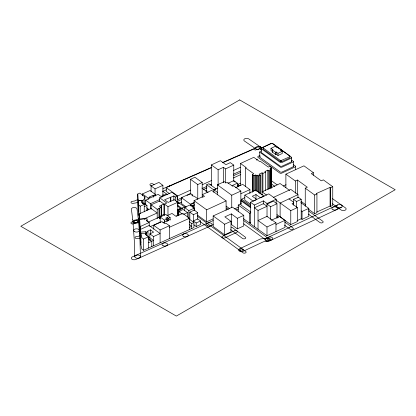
<?xml version="1.0" encoding="UTF-8"?>
<svg xmlns="http://www.w3.org/2000/svg" width="416" height="416" viewBox="0 0 416 416"><rect width="100%" height="100%" fill="white"/><g stroke="black" fill="none" stroke-linecap="round" stroke-linejoin="round"><path stroke-width="0.62" d="M188.942 218.91L193.95 222.57L193.95 227.536L143.51 250.312L141.799 248.934L140.842 244.728L140.447 241.389L140.473 229.408L149.074 225.467L160.108 233.542L153.53 236.548L149.848 233.86L153.608 232.133L150.462 229.824L147.638 231.119L147.966 231.681L147.966 236.621M140.447 241.389L140.473 229.408M134.779 256.62L134.321 240.776L132.964 221.66M140.447 256.667A2.834 1.638 0 0 0 136.23 255.216A2.834 1.638 0 0 0 136.157 258.05A2.834 1.638 0 0 0 140.447 256.667L139.984 240.661L138.627 221.515M291.585 159.999L293.332 161.398L293.28 166.769L281.788 172.162L280.587 172.198L259.844 157.264L259.704 151.856L261.248 150.857M259.683 157.024L260.083 156.328M271.263 188.068L271.331 167.263L269.594 166.509L268.32 167.092L260.177 161.205L259.548 161.496L253.791 157.336L240.5 163.478L240.5 185.073L238.207 186.129L237.177 185.39M252.47 191.984L252.47 174.84L252.543 174.372L253.791 173.8L245.643 167.913L246.256 167.632L240.5 163.478M260.026 193.783L260.125 174.907L259.111 174.179L262.08 172.817L262.902 173.415L262.902 191.833M270.837 188.157L270.936 169.915L269.927 169.187L270.722 168.823L270.722 187.876M272.386 143.525L291.496 157.264L291.606 157.95L281.918 162.547L280.535 162.63L261.227 148.606L261.654 147.956L271.274 143.556M291.673 157.726L291.673 161.429L291.366 161.912L281.918 166.249L280.535 166.332L261.357 152.558L261.357 148.169M293.363 161.606L293.051 162.074L281.788 167.227L280.587 167.263L259.683 152.09M293.197 164.476L295.277 165.979L295.511 166.488L295.131 166.951L281.497 173.264L280.14 173.306L257.847 157.3L257.842 156.51L259.927 155.459M142.974 203.804L142.974 200.621L144.877 197.974L144.82 196.794L139.771 193.092L137.748 194.012L137.748 204.188L138.736 215.556L138.736 205.067L138.211 200.424L141.861 200.34L142.074 202.81L144.248 204.428L144.248 211.832M140.92 244.728L140.842 233.438L146.24 233.568L145.668 234.629L148.585 236.772L148.585 248.061M142.735 203.762L143.452 202.836L146.968 205.462L146.968 210.548M263.281 148.21L262.922 148.668L263.136 149.152L280.587 161.746L281.897 161.595L289.65 158.064L290.02 157.56L289.843 157.097M146.063 233.797L146.063 232.56L147.966 231.681M276.167 199.217L267.02 203.502L263.39 200.881L254.41 205.031L250.448 202.264L268.741 193.872L276.167 199.217L276.167 203.663M337.615 204.906L289.739 227.308M338.905 208.551L341.255 207.418M338.905 208.551L269.542 240.906M272.449 151.512L271.014 150.488L271.014 148.33L275.205 146.359L277.181 147.758L277.774 147.477L281.029 149.802L281.029 150.883M211.344 185.437L211.344 164.934L220.402 160.711L225.945 164.668L230.308 162.635L233.756 165.1L233.756 181.116M211.344 164.934L218.124 169.775L223.376 167.326L225.586 168.906L225.586 182.998M225.586 168.906L233.756 165.1M281.029 149.802L280.441 150.077L282.225 151.346L282.225 153.509L278.002 155.48L276.162 154.164L275.616 154.424L272.376 152.11L272.376 149.952L272.927 149.692L271.014 148.33M272.376 152.11L272.927 151.856M272.376 149.952L275.616 152.261L276.162 152.006L278.002 153.317L282.225 151.346M227.921 183.331L233.756 180.617L237.375 183.191L237.375 186.982M166.925 215.795L171.99 213.424L176.051 216.372L182.848 213.403L189.431 218.306L189.431 229.596M297.986 197.746L297.986 194.594L288.954 198.952M289.734 227.308L265.985 238.358A2.834 1.638 0 0 0 266.334 241.041A2.834 1.638 0 0 0 270.556 239.902A2.834 1.638 0 0 0 267.202 238.025L260.338 239.013L239.678 248.721A2.834 1.638 0 0 0 239.268 251.025A2.834 1.638 0 0 0 243.251 251.259L263.37 241.805L268.32 241.233M134.675 220.782L139.469 218.577M136.916 222.399L139.339 221.281M260.026 175.365L258.008 175.885L257 175.157L256.178 175.531L255.492 175.022L254.223 175.604L252.47 174.84M262.902 173.415L265.699 172.115L265.699 190.533M244.806 195.146L255.741 190.086L264.144 196.134L260.504 197.813L255.97 194.553L252.309 196.238L256.849 199.503L253.219 201.183L244.806 195.146L244.806 200.08L250.588 204.23M250.838 212.098L240.947 204.979L240.947 200.72L241.618 200.408L250.468 206.778M283.202 186.046L286.042 184.73M273.333 197.444L290.774 189.389L297.986 194.594M276.973 203.757L273.39 201.172L267.02 204.121L270.598 206.7L276.973 203.757L276.973 218.379M280.124 216.913L280.124 202.972L290.768 210.652L297.388 207.589L297.388 221.536L290.768 224.593L276.962 214.635M271.175 220.314L279.599 216.424L284.981 220.308L284.981 227.406L266.994 235.711L250.448 223.86L250.448 202.264M275.98 222.83L267.02 216.367L258.029 220.506L266.994 226.98L275.98 222.83L275.98 231.561M301.194 210.881L302.037 211.489L308.792 208.364L308.792 216.263L302.037 219.388L301.194 218.78L301.194 199.342L298.397 197.324L293.504 199.311L293.504 205.14M138.076 199.456L134.425 201.032L132.366 201.334A1.794 1.035 0 0 0 131.05 202.587A1.794 1.035 0 0 0 133.219 203.346L136.084 202.873L138.336 201.984M217.402 194.839L217.402 184.834L224.318 181.652L226.049 182.905L227.271 182.348L232.679 186.264L233.641 185.822L240.854 191.048L240.854 204.142M233.324 178.006L240.817 174.543M271.263 167.742L270.02 168.319L270.722 168.823M270.837 170.373L268.819 170.893L267.81 170.165L264.872 171.522L265.699 172.115M237.177 183.508L238.207 184.246L240.5 183.191M217.402 184.834L231.748 195.234L240.854 191.048M241.618 200.408L241.618 199.176L244.832 197.694M238.248 211.858L238.248 205.026L241.16 203.684M234.593 208.889L238.576 207.054M238.248 205.026L249.652 213.257L250.791 212.732M258.029 210.418L267.02 206.279L263.39 203.658L254.41 207.808L258.029 210.418L258.029 229.237M243.433 218.702L249.652 223.189L250.791 222.664M293.504 199.311L296.53 201.495L301.194 199.342M293.701 202.972L292.042 203.736L297.388 207.589M313.388 175.25L313.388 172.671L303.956 165.833L285.886 174.143L295.318 180.981L297.398 180.024L307.33 187.221L305.25 188.178L314.678 195.016L316.93 193.981L316.93 212.675L314.678 213.71L308.313 209.092M330.075 187.382L330.543 187.72L332.748 186.706L332.748 205.4L330.543 206.414L330.075 206.076L330.075 187.382L316.316 193.534L316.93 193.981M275.98 224.463L284.981 220.308M297.112 220.662L301.194 218.78M190.507 194.178L190.507 179.301L194.938 177.268L202.202 182.541L202.202 197.418M206.669 184.766L208.926 183.732L216.148 188.963L213.892 190.003L206.669 184.766L206.669 192.015M186.42 207.142L181.433 203.518L181.433 197.657L190.507 193.492L192.291 194.787L192.291 195.957M203.549 189.446L207.012 187.855M233.74 175.594L240.807 172.359M205.78 191.069L206.934 190.538M213.892 192.421L213.892 189.816L217.885 187.98M194.074 210.184L194.074 200.663L202.613 196.742L203.034 197.054L204.526 196.347L202.244 194.693L211.63 190.382L226.101 200.886L226.101 210.382M181.433 197.657L190.414 204.178L194.272 202.405M182.92 207.839L177.538 210.257M194.272 202.93L190.414 204.703L192.286 206.06L194.49 205.052M232.066 185.63L237.375 183.191M192.286 207.246L192.286 205.754L194.49 204.74M235.529 187.668L242.7 184.371L249.912 189.597L249.912 193.466M176.353 215.946L178.74 214.848M240.854 193.762L249.912 189.597M194.074 200.663L206.669 209.81L226.101 200.886M213.164 215.946L232.414 207.106L243.781 215.358L243.781 225.909L237.328 228.868L231.327 224.442L231.327 213.892L224.858 216.866L230.984 221.312L230.984 231.863L224.604 234.796L213.164 226.496L213.164 215.946L224.604 224.245L224.604 234.796M313.388 172.671L311.303 173.628L321.24 180.82L323.32 179.868L332.748 186.706M197.226 214.984L206.669 221.837L213.143 218.863M213.231 220.532L205.696 223.98M236.215 209.976L238.514 208.92M213.314 224.676L139.339 257.941M224.604 224.245L230.984 221.312M231.327 213.892L237.328 218.317L243.781 215.358M257.92 149.562L259.464 148.855A1.794 1.035 0 0 0 259.761 147.399A1.794 1.035 0 0 0 257.239 147.233L222.487 162.568M211.39 167.71L166.218 187.606L177.7 195.978L190.549 190.102M202.223 184.766L211.609 180.471M233.376 170.518L240.438 167.289M256.292 160.04L257.468 159.505M182.374 197.543L177.7 199.68L177.7 195.978M187.044 195.406L190.549 193.804M202.223 188.464L206.903 186.326M209.846 184.98L211.609 184.174M233.376 174.221L240.438 170.992M192.291 194.787L191.781 195.021L193.284 196.113L194.22 196.18L197.756 198.754M160.17 222.638L160.17 216.98L165.797 214.406L170.128 217.568L170.128 220.08M184.48 210.72L184.48 207.47L189.992 204.953L194.34 208.13L194.34 210.725M178.74 215.316L178.74 211.489L183.175 209.461L187.47 212.597L187.47 217.064M168.522 220.813L168.522 218.301L167.31 217.417L165.734 218.14L166.941 219.024L166.941 221.536M160.17 216.98L164.497 220.137L166.941 219.024M168.522 218.301L170.128 217.568M153.754 229.18L153.754 225.326L161.912 221.603L164.804 223.714L165.942 223.194L169.406 225.716L169.406 238.55M184.48 207.47L188.828 210.647L194.34 208.13M170.128 219.482L162.947 222.706M183.586 214.365L187.47 212.597M189.836 219.929L189.836 212.129L194.34 210.075L197.709 212.727L197.709 219.227M189.836 212.129L193.367 214.708L197.709 212.727M153.754 225.326L160.108 229.965L169.406 225.716M148.299 238.758L149.843 239.881L149.38 240.089L149.718 240.334L150.618 239.928L148.184 237.91L149.022 237.115L153.53 240.464L148.585 242.726M189.223 221.754L191.729 223.584L193.95 222.57M200.528 220.984L197.709 218.93L193.367 220.912L196.186 222.966L200.528 220.984L200.528 224.531L196.186 226.512L193.84 224.801M189.431 227.344L191.729 226.299L189.223 224.468M190.507 179.301L197.756 184.564L202.202 182.541M181.34 199.555L176.758 201.635M181.797 201.978L177.902 203.746M205.691 223.985L183.685 233.969M261.55 194.652L262.08 194.412M151.076 191.615L151.076 185.931L158.917 182.406L162.895 185.344L162.895 195.447M151.076 185.931L155.054 188.869L162.895 185.344M177.809 215.426L177.809 202.264L174.299 199.659L168.163 202.415L164.596 199.768L173.846 195.978L175.302 197.054L177.216 196.191L177.216 202.462M159.234 218.395L159.234 208.4L157.196 209.316L151.143 204.823L159.708 200.975L163.951 204.121L163.951 214.744M178.199 214.339L178.199 210.018L182.104 208.785L181.854 208.603L182.801 207.953L184.704 207.095M178.308 211.104L177.96 211.26L177.96 214.167M142.48 195.801L142.48 193.918L150.067 190.512L155.709 194.704L155.709 195.957M153.681 196.867L153.681 195.614L153.234 195.276L149.562 196.929L150.041 197.283L148.153 198.136L142.48 193.918M153.681 195.614L155.709 194.704M145.72 204.651L145.72 200.169L148.777 198.796L148.564 198.64L158.168 194.324L161.642 196.903M159.708 201.562L159.708 197.798L171.964 192.296L177.216 196.191M145.72 200.169L150.467 203.694L159.676 199.56M146.864 210.033L148.606 209.248L146.593 207.756M139.641 227.776L139.126 222.716L139.126 213.892L151.143 208.494L157.196 212.987L144.856 218.525L139.641 218.951L139.641 227.776L140.14 234.489L140.681 234.608L140.681 226.34L149.23 222.498L149.23 226.314M161.632 215.784L161.632 205.166L159.338 206.196L161.148 207.542L161.148 216.284M164.476 215.358L164.476 204.074L166.774 203.039L159.708 197.798M164.476 204.074L167.976 206.674L177.809 202.264M148.569 221.983L158.808 217.381L160.358 218.556M177.216 210.075L181.09 208.338M150.405 226.538L160.373 222.061M159.38 218.483L159.38 216.658L162.027 215.186L164.055 214.557L164.476 214.869M169.406 227.261L189.431 218.306M183.7 233.964L135.881 255.346M316.888 211.968L330.075 206.076M140.842 233.438L141.799 237.645L143.51 239.023L148.585 236.772M211.78 167.284L162.984 188.755M222.591 162.776L253.744 149.053L255.154 150.077L259.849 148.704L261.409 149.843M134.706 220.766L131.617 222.134A1.794 1.035 0 0 0 131.295 223.584A1.794 1.035 0 0 0 133.812 223.772L136.885 222.414M166.592 189.774L162.864 191.282M144.248 206.648L146.968 205.462M138.736 205.067L140.223 206.17L144.248 204.428M135.918 255.336L132.428 256.838A2.834 1.638 0 0 0 131.851 259.126A2.834 1.638 0 0 0 135.819 259.459L139.308 257.956M140.665 235.498L138.705 236.189A5.346 3.089 0 0 1 136.635 236.496A1.794 1.035 0 0 0 135.096 237.661A1.794 1.035 0 0 0 137.114 238.55L140.296 238.046M161.46 215.654L161.46 205.036L163.951 204.121M159.037 217.625L159.037 208.255L161.148 207.542M140.14 234.489L140.14 226.221L139.641 219.508L146.952 218.582L147.139 219.918L146.338 220.095L146.458 220.444L149.23 222.498M281.117 160.55L289.65 156.832L289.988 156.057L272.626 143.406L271.149 143.364L263.032 147.243L263.136 147.914L280.176 160.326L281.117 160.55L281.117 161.782M146.063 232.56L145.964 231.712L140.447 232.133M142.974 200.621L138.211 200.73L137.748 194.012M140.92 242.533L140.582 240.334M140.14 226.221L140.681 226.34M260.307 146.858L261.94 147.758M256.391 149.224L257.442 149.802M260.369 146.895L248.836 138.954A2.834 1.638 0 0 0 244.852 138.715A2.834 1.638 0 0 0 244.436 141.014L256.334 149.193M177.143 201.557L178.173 202.264M332.53 198.687L345.535 207.948A2.834 1.638 0 0 1 345.062 210.241A2.834 1.638 0 0 1 341.084 209.971L337.225 207.189M332.379 203.746L337.23 207.189M241.618 199.176L250.468 205.546M240.947 200.72L250.838 207.839M289.754 190.502L280.077 183.524L262.059 191.849L266.64 195.156M300.763 202.582L308.792 208.364M275.912 199.992L280.124 203.034L288.954 198.89L293.779 202.374M233.589 180.918L235.128 182.026M167.294 194.501L162.724 191.147M162.937 194.672L163.961 195.416M301.059 201.37L305.765 204.776M270.873 180.31L277.124 184.839M213.892 189.816L217.402 192.358M226.112 206.112L229.7 208.712M243.797 220.641L269.162 238.987A1.794 1.035 0 0 1 268.882 240.443A1.794 1.035 0 0 1 266.36 240.276L243.604 223.824M192.286 205.754L194.074 207.048M242.866 249.345L197.595 216.424M308.563 210.933L322.79 221.26A1.794 1.035 0 0 1 322.504 222.716A1.794 1.035 0 0 1 319.982 222.55L308.339 214.1M201.9 188.037L208.13 192.561M271.248 183.81L274.893 186.467M271.034 186.992L272.074 187.756M276.817 216.195L278.387 217.344M284.69 221.941L292.916 227.942A1.794 1.035 0 0 1 292.625 229.398A1.794 1.035 0 0 1 290.103 229.226L284.497 225.139M169.348 193.591L166.218 191.308L166.218 187.606M185.245 207.428L178.204 202.29M177.237 204.927L182.432 208.712M200.356 221.775L242.923 252.772A1.794 1.035 0 0 0 245.44 252.959A1.794 1.035 0 0 0 245.762 251.503L242.887 249.356M178.74 211.489L182.333 214.11M154.138 184.751L153.14 184.018A1.794 1.035 0 0 0 150.618 183.846A1.794 1.035 0 0 0 150.322 185.302L151.325 186.03M150.223 240.11L151.793 241.259L151.793 246.594M226.257 207.901L228.332 209.425M230.573 229.606L242.564 238.467A1.794 1.035 0 0 0 245.081 238.644A1.794 1.035 0 0 0 245.393 237.188L232.378 227.578A1.794 1.035 0 0 0 231.182 227.188M167.086 194.771L166.166 194.09L161.392 196.232L162.313 196.914M177.299 205.863L180.71 208.395L178.719 209.295L179.093 209.57M178.199 210.018L180.133 211.453M177.616 213.866L179.067 214.942M159.38 216.658L160.358 217.386M144.544 203.596L145.574 204.36M291.496 160.966L291.673 161.429M293.15 166.067L293.363 166.54M140.447 237.224L140.582 242.523M138.622 221.484L137.03 208.941A2.834 1.638 0 0 0 133.91 207.49A2.834 1.638 0 0 0 131.399 209.29L132.694 219.274M132.694 219.279L132.969 221.697M139.126 213.892L139.641 218.951M330.543 187.72L330.543 206.414M314.678 195.016L314.678 213.71M305.25 188.178L305.25 206.227M302.037 211.489L302.037 219.388M297.398 180.024L297.398 194.21M296.53 201.495L296.53 207.324M295.511 166.488L295.511 169.723M295.318 180.981L295.318 193.227M290.768 210.652L290.768 224.593M285.886 174.143L285.886 187.678M280.587 160.514L280.587 161.746M278.002 153.317L278.002 155.48M276.162 152.006L276.162 154.164M275.616 152.261L275.616 154.424M271.331 167.263L271.331 187.585M270.936 169.915L270.936 188.334M270.598 206.7L270.598 219.414M269.646 170.924L269.646 188.708M268.819 170.893L268.819 189.311M267.81 170.165L267.81 189.218M267.02 203.502L267.02 216.84M266.994 226.98L266.994 235.711M263.39 200.881L263.39 204.058M262.08 172.817L262.059 195.016M260.125 174.907L260.125 193.96M258.835 175.911L258.835 193.06M258.008 175.885L258.008 191.76M257 175.157L257 191.667M256.178 175.531L256.178 190.772M255.97 194.553L255.97 198.869M255.492 175.022L255.492 190.902M254.41 205.031L254.41 226.626M254.223 175.604L254.223 190.845M253.422 175.526L253.422 191.407M252.543 174.372L252.543 192.156M249.652 213.257L249.652 223.189M245.643 167.913L245.643 186.332M238.207 184.246L238.207 186.129M237.328 218.317L237.328 228.868M231.748 195.234L231.748 207.704M223.376 167.326L223.376 182.702M218.124 169.775L218.124 185.151M206.669 209.81L206.669 221.837M197.756 184.564L197.756 199.441M196.186 222.966L196.186 226.512M193.367 214.708L193.367 222.508M191.729 223.584L191.729 228.55M190.414 204.178L190.414 205.936M188.828 210.647L188.828 218.442M175.302 197.054L175.302 200.814M173.846 195.978L173.846 200.361M170.815 197.34L170.815 201.724M170.513 197.111L170.513 201.5M167.976 206.674L167.976 215.452M167.31 217.417L167.31 221.187M164.497 220.137L164.497 222.654M160.108 229.965L160.108 242.798M157.196 209.316L157.196 218.686M155.054 188.869L155.054 194.558M153.53 236.548L153.53 245.799M153.234 195.276L153.234 197.158M151.143 204.823L151.143 209.196M150.467 203.694L150.467 208.822M150.462 229.824L150.462 234.14M149.848 233.86L149.848 238.176M148.153 198.136L148.153 199.389M147.139 219.918L147.139 221.827M146.24 233.568L146.24 235.451M145.964 231.712L145.964 233.563M145.74 233.412L145.74 234.666M144.82 196.794L144.82 203.793M144.856 218.525L144.856 219.788M143.51 239.023L143.51 250.312M141.861 200.34L141.861 202.805M140.712 241.415L140.712 243.604M140.223 206.17L140.223 213.574M138.211 200.424L138.211 210.912M177.008 201.9A1.794 1.035 0 0 1 178.584 202.852A1.794 1.035 0 0 1 177.278 203.928M257.249 149.552A2.834 1.638 0 0 1 255.908 147.217A2.834 1.638 0 0 1 260.094 146.754A2.834 1.638 0 0 1 260.343 149.209M168.87 186.566A1.794 1.035 0 0 1 170.898 185.676M239.658 99.923L20.8 226.278L176.342 316.077L395.2 189.722L239.658 99.923M234.447 230.802L222.544 236.283A1.794 1.035 0 0 0 222.258 237.739A1.794 1.035 0 0 0 224.78 237.9L236.683 232.419A1.794 1.035 0 0 0 236.969 230.963A1.794 1.035 0 0 0 234.447 230.802M134.332 231.494A2.834 1.638 0 0 0 139.162 231A2.834 1.638 0 0 0 136.001 228.831A2.834 1.638 0 0 0 134.332 231.494M337.808 207.501A2.834 1.638 0 0 0 342.259 206.305A2.834 1.638 0 0 0 338.239 204.677A2.834 1.638 0 0 0 337.808 207.501M134.701 222.409A1.794 1.035 0 0 0 137.576 221.728A1.794 1.035 0 0 0 135.117 220.631A1.794 1.035 0 0 0 134.701 222.409M240.401 250.827A1.794 1.035 0 0 0 243.251 250.11A1.794 1.035 0 0 0 240.744 249.044A1.794 1.035 0 0 0 240.401 250.827M133.666 222.669A2.834 1.638 0 0 0 138.481 222.113A2.834 1.638 0 0 0 135.242 219.986A2.834 1.638 0 0 0 133.666 222.669M163.103 245.794A2.834 1.638 0 0 0 167.627 244.691A2.834 1.638 0 0 0 163.712 242.98A2.834 1.638 0 0 0 163.103 245.794M183.721 236.558A2.834 1.638 0 0 0 188.245 235.461A2.834 1.638 0 0 0 184.34 233.745A2.834 1.638 0 0 0 183.721 236.558M207.542 225.758A2.834 1.638 0 0 0 212.061 224.65A2.834 1.638 0 0 0 208.14 222.95A2.834 1.638 0 0 0 207.542 225.758M268.294 239.928A2.834 1.638 0 0 0 272.782 238.779A2.834 1.638 0 0 0 268.819 237.11A2.834 1.638 0 0 0 268.294 239.928M333.034 209.789A2.834 1.638 0 0 0 337.501 208.614A2.834 1.638 0 0 0 333.507 206.965A2.834 1.638 0 0 0 333.034 209.789"/></g></svg>
